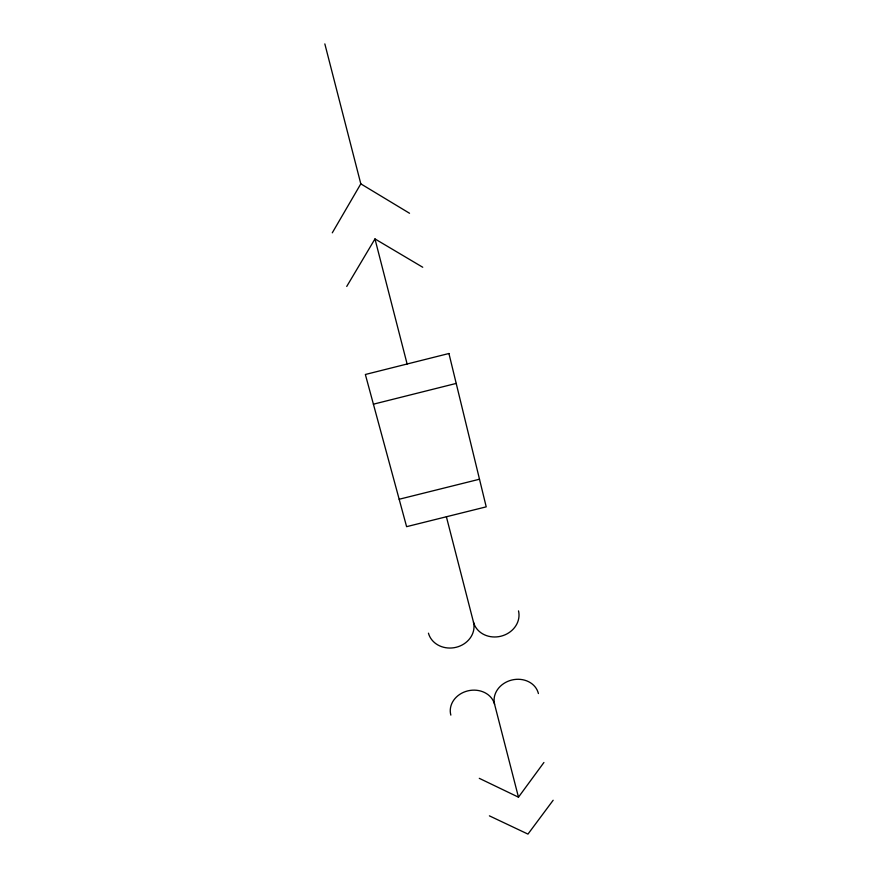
<?xml version="1.0" encoding="UTF-8"?>
<svg xmlns="http://www.w3.org/2000/svg" width="878" height="878" viewBox="0 0 878 878"><rect width="100%" height="100%" fill="white"/><g stroke="black" fill="none" stroke-linecap="round" stroke-linejoin="round"><path stroke-width="1.32" d="M332.29 232.824L360.814 183.853L324.838 43.9M346.733 286.437L374.972 238.926L422.735 267.252M479.289 778.336L518.47 797.18L543.921 762.488M553.162 800.253L527.963 834.1L489.397 815.849M373.402 404.187L456.209 383.423M399.172 499.253L479.498 479.223M360.814 183.853L409.532 213.266M374.972 238.926L407.118 364.008M446.386 516.758L473.451 622.041A23.212 20.501 -13.6 0 0 500.899 636.221A23.212 20.501 -13.6 0 0 518.514 610.89M450.842 715.109A22.543 19.338 -11 0 1 467.733 690.898A22.543 19.338 -11 0 1 494.599 704.343L518.47 797.18M494.599 704.343A22.565 19.36 -13.4 0 1 511.808 680.033A22.565 19.36 -13.4 0 1 538.412 693.554M473.451 622.041A23.201 20.479 -10.5 0 1 456.165 647.284A23.201 20.479 -10.5 0 1 428.442 633.181M448.932 353.505L365.358 374.489L406.602 526.668L486.214 506.847L448.932 353.505"/></g></svg>
